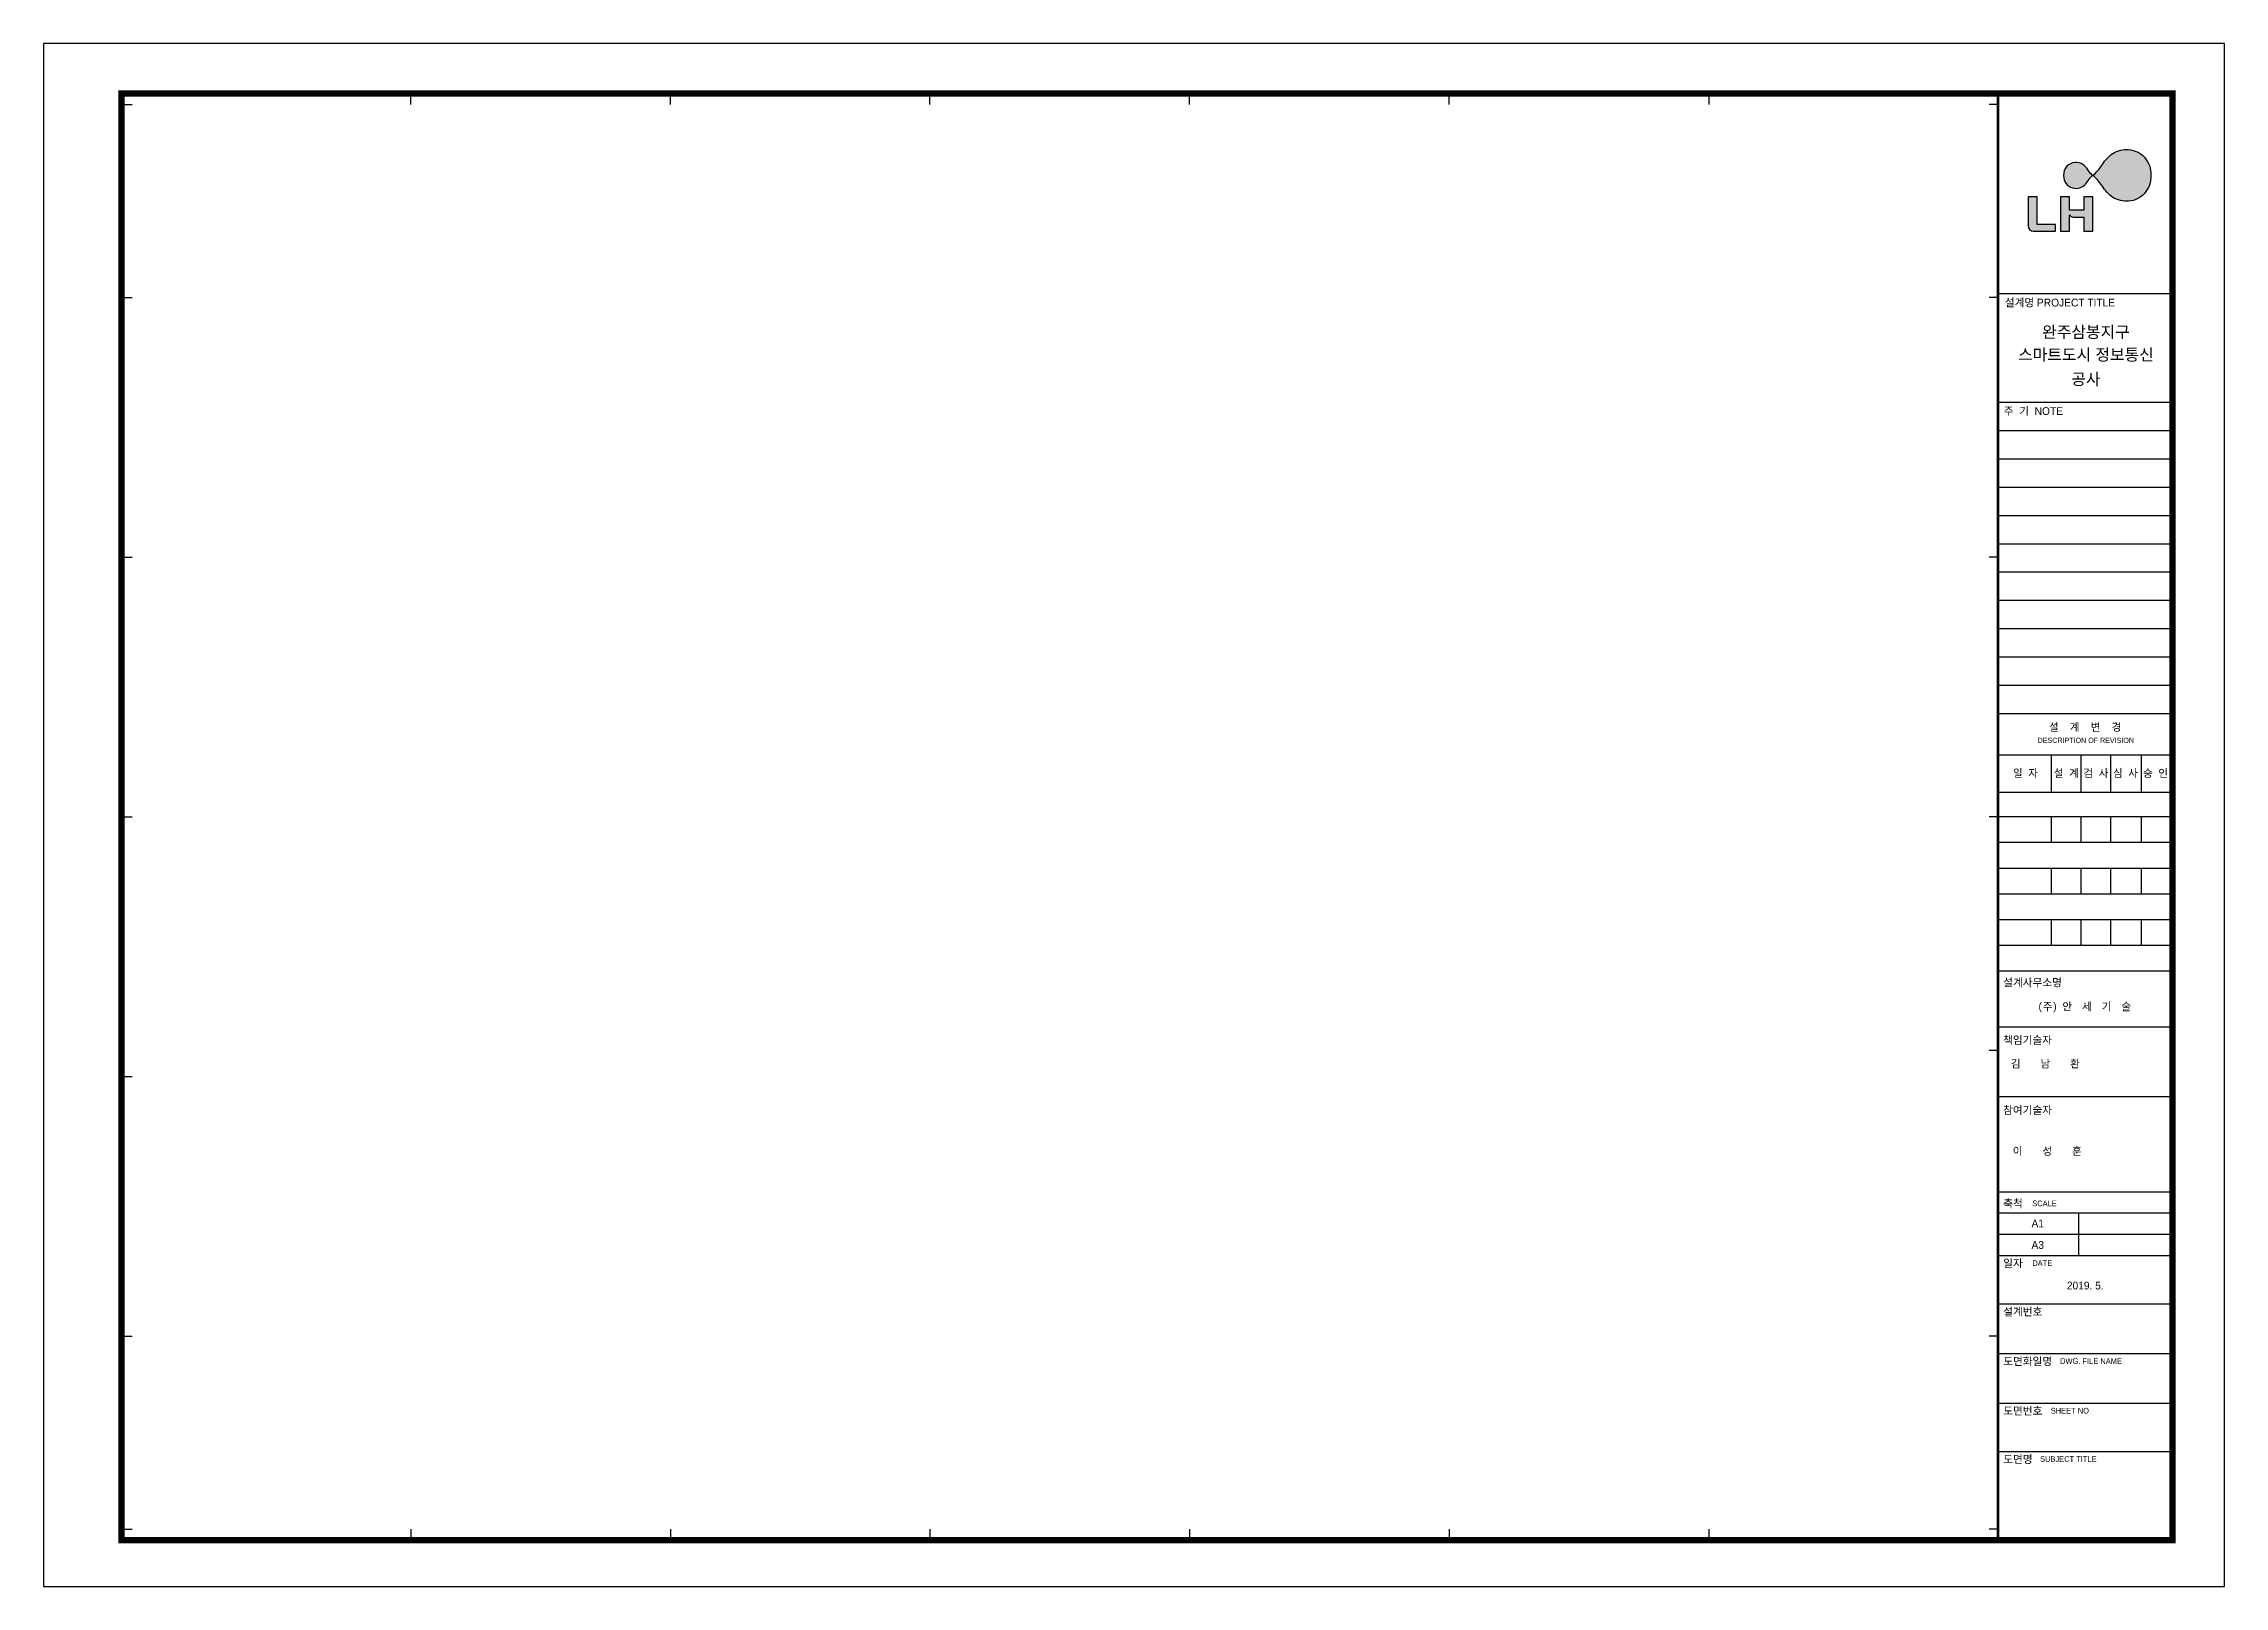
# Model space of a CAD drawing. Header units: millimetres. Extents: x 0 to 420, y 0 to 297.
import ezdxf
from ezdxf.enums import TextEntityAlignment as Align

# ---------------------------------------------------------------- set-up
doc = ezdxf.new("R2010")
doc.units = ezdxf.units.MM
doc.layers.add('U-CITY-BORD-TEXT', color=7, linetype='Continuous')
doc.styles.add('HY헤드라인M', font='GulimChe.ttf')
doc.styles.add('굴림', font='Gulim.ttf')

msp = doc.modelspace()

# ---------------------------------------------------------------- hatches: boundary and pattern name
h = msp.add_hatch(color=256)
edge = h.paths.add_edge_path()
edge.add_arc((388.368361199698, 279.0371888364222), 9.716920803392108, 310.3805092419357, 325.7806222109502)
edge.add_arc((389.7197557268425, 278.5413724120148), 8.32799423927336, 323.3720263492071, 324.7927162972416)
edge.add_arc((402.5841634288446, 270.0424319437462), 7.098840745298686, 124.8922289139295, 148.609587953088, ccw=False)
edge.add_arc((401.122879262298, 271.7614917499881), 4.857682389378252, 84.9395175515333, 122.35282580904831, ccw=False)
edge.add_arc((401.2099075015382, 271.976382860513), 4.636447159982035, 43.068185209106616, 85.77658378371558, ccw=False)
edge.add_arc((400.8893054940389, 271.8787350108316), 4.939546392739359, -2.8255472992727277, 41.355938665514714, ccw=False)
edge.add_arc((400.8893054930256, 271.3917439748435), 4.939546393771717, -41.35593866132939, 2.8255473034578813, ccw=False)
edge.add_arc((401.2099075015381, 271.2940961247508), 4.636447159982087, 274.2234162162865, 316.93181479089526, ccw=False)
edge.add_arc((401.1228792635127, 271.5089872356869), 4.857682389680815, 237.6471741762524, 275.0604824337675, ccw=False)
edge.add_arc((402.5841634288446, 273.2280470423401), 7.098840745298678, 211.390412046912, 235.1077710860705, ccw=False)
edge.add_arc((389.7197557334812, 264.7291065739892), 8.327994233896533, 35.20728372955355, 36.62797367758802)
edge.add_arc((388.3683611990893, 264.2332901495818), 9.716920803849174, 34.21937778662993, 49.61949075564451)
edge = h.paths.add_edge_path()
edge.add_arc((397.5715685267667, 275.1039087505151), 4.551366303251261, 213.1933417689635, 229.651099976977, ccw=False)
edge.add_arc((394.1449058865132, 272.937406880878), 0.5017232583310361, 205.6407105325924, 220.4059265763674, ccw=False)
edge.add_arc((390.9581632928528, 271.0828900003098), 3.187191951858418, 30.91369055575942, 57.63896093193797)
edge.add_arc((391.4371013486407, 271.8563374527982), 2.277533740623008, 57.40161662616544, 96.82340926501087)
edge.add_arc((391.4208683090206, 271.6777267136404), 2.453234915010171, 95.95132200224167, 135.7734132605358)
edge.add_arc((391.4034427007213, 271.7706774351838), 2.37653895078175, 137.0863300232299, 183.2670321410602)
edge.add_arc((391.4034427005285, 271.4998015509847), 2.376538950584608, 176.7329678606534, 222.913669978483)
edge.add_arc((391.4208683090206, 271.5927522726104), 2.453234915010156, 224.2265867394642, 264.0486779977583)
edge.add_arc((391.4371013486407, 271.4141415334525), 2.277533740622975, 263.1765907349891, 302.5983833738346)
edge.add_arc((390.9581632925065, 272.1875889860232), 3.187191952113284, 302.3610390725285, 329.0863094487065)
edge.add_arc((394.1449058858784, 270.333072105455), 0.5017232577943171, 139.5940733837933, 154.3592894275686, ccw=False)
edge.add_arc((397.5715685261983, 268.1665702356535), 4.551366302820625, 130.34890001824, 146.8066582262534, ccw=False)
h = msp.add_hatch(color=256)
edge = h.paths.add_edge_path()
edge.add_line((383.2289237197504, 260.8855087079403), (387.4962232745846, 260.8855087079403))
edge.add_line((387.4962232745846, 260.8855087079403), (387.4962232745846, 262.1577916884054))
edge.add_line((387.4962232745846, 262.1577916884054), (383.9653014495306, 262.1577916884054))
edge.add_line((383.9653014495306, 262.1577916884054), (383.9653014495306, 267.4930252666393))
edge.add_line((383.9653014495306, 267.4930252666393), (382.1794671619776, 267.4930252666393))
edge.add_line((382.1794671619776, 267.4930252666393), (382.1794671619776, 261.9349652642327))
edge.add_arc((383.2289237190102, 261.9349652649728), 1.049456557032556, 180.0000000404094, 270.0000000404094)
h = msp.add_hatch(color=256)
edge = h.paths.add_edge_path()
edge.add_line((388.4306648897958, 267.4930252666393), (388.4306648897958, 260.8855087079403))
edge.add_line((388.4306648897958, 260.8855087079403), (390.1600297968566, 260.8855087079403))
edge.add_line((390.1600297968566, 260.8855087079403), (390.1600297968566, 264.0359995397948))
edge.add_arc((390.9825285279583, 264.6218021308238), 1.009786531064943, 215.4593474707286, 266.5720467889782)
edge.add_line((390.9221499748325, 263.6138223350727), (392.9093782791212, 263.6138223350727))
edge.add_line((392.9093782791212, 263.6138223350727), (392.9093782791212, 260.8855087079403))
edge.add_line((392.9093782791212, 260.8855087079403), (394.6387431907879, 260.8855087079403))
edge.add_line((394.6387431907879, 260.8855087079403), (394.6387431907879, 267.4930252666393))
edge.add_line((394.6387431907879, 267.4930252666393), (392.9093782791212, 267.4930252666393))
edge.add_line((392.9093782791212, 267.4930252666393), (392.9093782791212, 264.920290061302))
edge.add_line((392.9093782791212, 264.920290061302), (390.1600297968566, 264.920290061302))
edge.add_line((390.1600297968566, 264.920290061302), (390.1600297968566, 267.4930252666393))
edge.add_line((390.1600297968566, 267.4930252666393), (388.4306648897958, 267.4930252666393))

# ---------------------------------------------------------------- linework, layer by layer
for p, q in [((70.7079790710383, 285.3042071927869), (70.7079790710383, 286.791453303234)), ((120.7079790706153, 285.3042071927869), (120.7079790706153, 286.791453303234)), ((170.7079790708503, 285.3042071927869), (170.7079790708503, 286.791453303234)), ((220.7079790704273, 285.3042071927869), (220.7079790704273, 286.791453303234)), ((270.7079790706624, 285.3042071927869), (270.7079790706624, 286.791453303234)), ((320.7079790702394, 286.7836015398724), (320.7079790702394, 285.2963554299188)), ((409.999999999295, 8.902244606192824), (409.999999999295, 287.3914533032632)), ((14.99999999941252, 285.3042071927869), (17.06813587452453, 285.3042071927869)), ((376.4159581418651, 285.3042071927869), (374.722354068119, 285.3042071927869)), ((15.60000000009964, 248.1468489778154), (17.06211040964021, 248.1468489778154)), ((376.1159581425085, 248.1468489778154), (374.7271683843868, 248.1468489778154)), ((376.7159581418796, 248.8989745501286), (409.3999999992659, 248.8989745501286)), ((376.7159581418796, 227.9887767515569), (409.7026798433157, 227.9887767515569)), ((376.7159581418796, 222.5362547587807), (409.7026798433157, 222.5362547589452)), ((376.7159581418796, 217.085385226022), (409.7026798433157, 217.0853852261864)), ((376.7159581418796, 211.6345156930988), (409.7026798433157, 211.6345156932632)), ((376.7159581418796, 206.1836461601755), (409.7026798433157, 206.1836461605044)), ((15.60000000009964, 198.1468489662306), (17.06211040964021, 198.1468489662306)), ((376.1159581425085, 198.1468489662306), (374.7271683843868, 198.1468489662306)), ((376.7159581418796, 200.7327766272523), (409.7026798433157, 200.7327766274168)), ((376.7159581418796, 195.2819070944936), (409.7026798433157, 195.281907094658)), ((376.7159581418796, 189.8310375617348), (409.7026798433157, 189.8310375618993)), ((376.7159581418796, 184.380168028976), (409.7026798433157, 184.3801680291405)), ((376.7159581418796, 178.9292984962173), (409.7026798433157, 178.9292984963817)), ((376.7159581418796, 173.4784289631295), (409.7026798433157, 173.4784289634584)), ((376.7159581418796, 168.0275594302062), (409.7026798433157, 168.0275594303707)), ((376.4186379865583, 160.0990219267856), (409.7026798433157, 160.0990219267856)), ((386.6603670808358, 160.0990219267856), (386.6603670808358, 152.9137848144647)), ((392.359003569689, 160.0990219267856), (392.359003569689, 152.9137848144647)), ((398.057640060516, 160.0990219267856), (398.057640060516, 152.9137848144647)), ((404.0040433538045, 160.0990219267856), (404.0040433538045, 152.9137848144647)), ((376.4186379865583, 152.9137848144647), (409.7026798433157, 152.9137848144647)), ((15.60000000009964, 148.1468489548103), (17.06211040964021, 148.1468489548103)), ((376.1159581425085, 148.1468489548103), (374.7271683843868, 148.1468489548103)), ((376.4186379865583, 148.2062156714899), (409.7026798433157, 148.2062156714899)), ((386.6603670808358, 148.2062156714899), (386.6603670808358, 143.2508797318108)), ((392.359003569689, 148.2062156714899), (392.359003569689, 143.2508797318108)), ((398.057640060516, 148.2062156714899), (398.057640060516, 143.2508797318108)), ((404.0040433538045, 148.2062156714899), (404.0040433538045, 143.2508797318108)), ((376.4186379865583, 143.2508797318108), (409.7026798433157, 143.2508797318108)), ((376.4186379865583, 138.2955437921318), (409.7026798433157, 138.2955437921318)), ((386.6603670808358, 138.2955437921318), (386.6603670808358, 133.3402078526171)), ((392.359003569689, 138.2955437921318), (392.359003569689, 133.3402078526171)), ((398.057640060516, 138.2955437921318), (398.057640060516, 133.3402078526171)), ((404.0040433538045, 138.2955437921318), (404.0040433538045, 133.3402078526171)), ((376.4186379865583, 133.3402078526171), (409.7026798433157, 133.3402078526171)), ((376.4186379865583, 128.3848719124446), (409.7026798433157, 128.3848719124446)), ((386.6603670808358, 128.3848719124446), (386.6603670808358, 123.4295359727655)), ((392.359003569689, 128.3848719124446), (392.359003569689, 123.4295359727655)), ((398.057640060516, 128.3848719124446), (398.057640060516, 123.4295359727655)), ((404.0040433538045, 128.3848719124446), (404.0040433538045, 123.4295359727655)), ((376.4186379865583, 123.4295359727655), (409.7026798433157, 123.4295359727655)), ((376.7159581418796, 118.4742000330864), (409.7026798433157, 118.4742000330864)), ((376.4186379865583, 107.6920316976928), (409.7026798452895, 107.6920316976928)), ((376.1159581425085, 103.1468489532829), (374.7271683843868, 103.1468489532829)), ((15.60000000009964, 98.14684894322545), (17.06211040964021, 98.14684894322545)), ((376.7159581418796, 94.2811565288929), (409.7026798433157, 94.2811565288929)), ((376.4159581418651, 75.9839973793994), (409.9999999986371, 75.9839973793994)), ((376.4159581431809, 71.9338011831469), (409.999999999295, 71.9338011831469)), ((391.9159586062582, 71.9338011831469), (391.9159586062582, 63.68380117073849)), ((376.4159581431809, 67.80058201934798), (409.999999999295, 67.80058201934798)), ((376.4159581431809, 63.68380117073849), (409.999999999295, 63.68380117073849)), ((376.415958143839, 54.38360496156537), (410.000000000611, 54.38360496156537)), ((15.60000000009964, 48.14684893164076), (17.06211040964021, 48.14684893164076)), ((376.1159581425085, 48.14684893164076), (374.7271683843868, 48.14684893164076)), ((376.4159581431809, 44.8250699694986), (409.999999999295, 44.8250699694986)), ((376.4159581431809, 35.26653497710282), (409.999999999295, 35.26653497710282)), ((376.4159581412072, 25.96633876875211), (409.999999999295, 25.96633876858766)), ((14.99999999941252, 10.98949071650458), (17.05855709219205, 10.98949071650458)), ((70.7079790710383, 10.98949071650458), (70.7079790710383, 9.50224460655096)), ((120.7079790706153, 10.98949071650458), (120.7079790706153, 9.50224460655096)), ((170.7079790708503, 10.98949071650458), (170.7079790708503, 9.50224460655096)), ((220.7079790704273, 10.98949071650458), (220.7079790704273, 9.50224460655096)), ((270.7079790706624, 10.98949071650458), (270.7079790706624, 9.50224460655096)), ((320.7079790702394, 10.98949071650458), (320.7079790702394, 9.50224460655096)), ((376.2225674584514, 10.98949071650458), (374.7276612633277, 10.98949071650458))]:
    msp.add_line(p, q)
msp.add_lwpolyline([(420, 297), (0, 297), (0, 0), (420, 0)], close=True)
at = {"const_width": 1.248513674195428}
msp.add_lwpolyline([(409.999999999295, 287.3914533034276), (14.99999999941252, 287.3914533034276), (14.99999999941252, 8.902244606192824), (409.999999999295, 8.902244606192824)], close=True, dxfattribs=at)
at = {"const_width": 0.4994054696781712}
msp.add_lwpolyline([(376.4159581421941, 287.3914533032632), (376.4159581421942, 8.902244606192824)], dxfattribs=at)
for points in [[(394.6248298534805, 271.6352394930432, -0.07193420850459976), (393.7628580432849, 272.6121905322193, -0.06451469233465422), (393.692589681715, 272.7202979708184, 0.1171424448211434), (392.6641158520965, 273.7750858333801, 0.1737267861802489), (391.1665083550187, 274.1177395336938, 0.1755266814908097), (389.6629119931535, 273.3888524073659, 0.2042735297301554), (389.0307661638938, 271.6352394930432, 0.2042735297301554), (389.6629119931535, 269.8816265788848, 0.1755266814908097), (391.1665083550187, 269.1527394525569, 0.1737267861802489), (392.6641158520965, 269.4953931528706, 0.1171424448211434), (393.692589681715, 270.5501810155969, -0.06451469233465422), (393.7628580432849, 270.6582884540314, -0.07193420850459976)], [(394.6635733341257, 271.6352394930432, 0.06729698737696219), (396.4031899907847, 273.5727514273819, 0.006199008713534096), (396.5243234130458, 273.7399823369169, -0.1038575187591503), (398.5233806887363, 275.8651103192665, -0.1647121175444572), (401.5513622854116, 276.6002395730286, -0.1885380362563507), (404.5970248770213, 275.1424653218531, -0.1952022379659421), (405.8228466663452, 271.6352394930432, -0.1952022379659421), (404.5970248770213, 268.1280136634107, -0.1885380362563507), (401.5513622854116, 266.6702394122351, -0.1647121175444572), (398.5233806887363, 267.4053686668199, -0.1038575187591503), (396.5243234130458, 269.5304966491694, 0.006199008713534096), (396.4031899907847, 269.6977275585398, 0.06729698737696219)], [(388.4306648897958, 267.4930252666393), (388.4306648897958, 260.8855087079403), (390.1600297968566, 260.8855087079403), (390.1600297968566, 264.0359995397948, 0.2267938772395813), (390.9221499748325, 263.6138223350727), (392.9093782791212, 263.6138223350727), (392.9093782791212, 260.8855087079403), (394.6387431907879, 260.8855087079403), (394.6387431907879, 267.4930252666393), (392.9093782791212, 267.4930252666393), (392.9093782791212, 264.920290061302), (390.1600297968566, 264.920290061302), (390.1600297968566, 267.4930252666393)]]:
    msp.add_lwpolyline(points, format="xyb", close=True)
msp.add_lwpolyline([(383.2289237197504, 260.8855087079403), (387.4962232745846, 260.8855087079403), (387.4962232745846, 262.1577916884054), (383.9653014495306, 262.1577916884054), (383.9653014495306, 267.4930252666393), (382.1794671619776, 267.4930252666393), (382.1794671619776, 261.9349652642327, 0.414213562373095), (383.2289237197504, 260.8855087079403)], format="xyb")
msp.add_trace([(410.5999999993242, 287.9914533036213), (409.3999999992659, 286.791453303234), (410.5999999993242, 8.302244605999192), (409.3999999992659, 9.50224460655096)])

# ---------------------------------------------------------------- texts
at = {"style": '굴림'}
for s, height, p in [('설계명 PROJECT TITLE', 1.5, (377.7159581724136, 246.3989745450176)), ('주  기  NOTE', 1.5, (377.5136002522595, 225.5111087818818)), ('설계사무소명', 1.5, (377.4034925831306, 115.5002256959185)), ('책임기술자', 1.5, (377.3906932819027, 104.4313124134892)), ('참여기술자', 1.5, (377.3906932819025, 90.92880985172519)), ('축척', 1.50000000290839, (377.4159216219837, 72.93380118440166)), ('SCALE', 1.1, (383.001829034435, 73.18380118463313)), ('일자', 1.50000000290839, (377.4159216219837, 61.433801166188)), ('DATE', 1.1, (383.001829034435, 61.68380116674848)), ('설계번호', 1.50000000314122, (377.4159216219837, 52.13360495734389)), ('도면화일명', 1.50000000290839, (377.4159216219837, 42.57506996511262)), ('DWG. FILE NAME', 1.1, (388.359506756424, 42.82506996550853)), ('도면번호', 1.50000000314122, (377.4159216219837, 33.01653497271684)), ('SHEET NO', 1.1, (386.5608103712957, 33.26653497311281)), ('도면명', 1.50000000314122, (377.4159216219837, 23.71633876403718)), ('SUBJECT TITLE', 1.1, (384.5051569340225, 23.96633876443315))]:
    msp.add_text(s, height=height, dxfattribs=at).set_placement(p)
for s, height, p in [('완주삼봉지구', 2.2413, (393.3431958572396, 240.3617670367771)), ('스마트도시 정보통신', 2.2413, (393.3431958572396, 235.9982968420391)), ('공사', 2.2413, (393.3431958572396, 231.2951437096026)), ('설    계    변    경', 1.4866, (393.1880933201837, 164.6766372119359)), ('DESCRIPTION OF REVISION', 0.9911, (393.3168888824671, 162.379184854768)), ('일  자', 1.4866, (381.696525505406, 155.8056631441677)), ('설  계', 1.4866, (389.5424968748976, 155.8056631441677)), ('검  사', 1.4866, (395.2486546037562, 155.8056631441677)), ('심  사', 1.4866, (400.9548163257805, 155.8056631441677)), ('승  인', 1.4866, (406.7402264117, 155.8056631441677))]:
    msp.add_text(s, height=height, dxfattribs=at).set_placement(p, align=Align.CENTER)
at = {"lineweight": 20, "style": '굴림'}
for s, p in [('A1', (384.0583546034132, 69.86065102843156)), ('A3', (384.0583546034132, 65.7274318646327))]:
    msp.add_text(s, height=1.500000000347252, dxfattribs=at).set_placement(p, align=Align.MIDDLE_CENTER)
at = {"style": '굴림'}
msp.add_text('2019. 5.', height=1.5, dxfattribs=at).set_placement((393.207979071567, 57.90870306397107), align=Align.MIDDLE)
at = {"layer": 'U-CITY-BORD-TEXT', "style": 'HY헤드라인M'}
for s, p in [('(주) 안  세  기  술', (384.0522430147291, 110.8760096412851)), ('김    남    환', (378.8814617766386, 99.87123210619235)), ('이    성    훈', (379.2405168181727, 83.05555345561929))]:
    msp.add_text(s, height=1.486600781824068, dxfattribs=at).set_placement(p)

doc.saveas('drawing.dxf')
